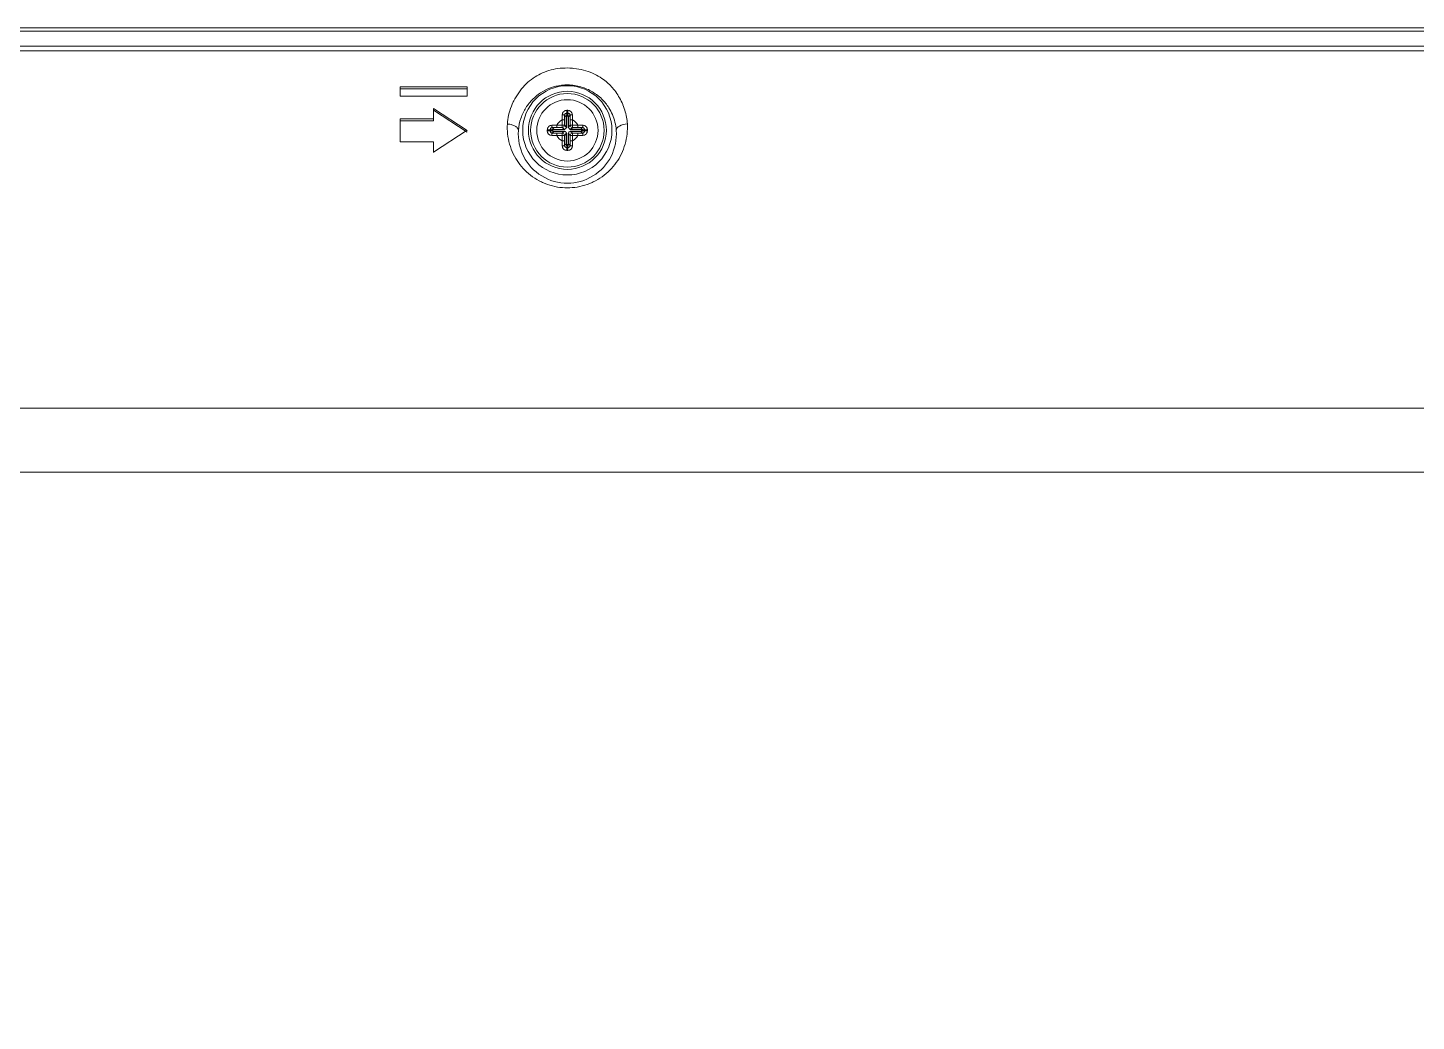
# Model space of a CAD drawing. Extents: x -382 to 1420, y -377 to 265.
# Drawn here: x -181.057 to -176.153, y 3.561 to 7.068 of the extents above; entities that cross this region are included whole.
import ezdxf

# ---------------------------------------------------------------- set-up
doc = ezdxf.new("R2010")
doc.units = 0
doc.header["$MEASUREMENT"] = 0
doc.layers.add('PDF_レイヤー 1', color=7, linetype='CONTINUOUS')

msp = doc.modelspace()

# ---------------------------------------------------------------- linework, layer by layer
at = {"layer": 'PDF_レイヤー 1', "lineweight": 0}
for points in [[(-223.44117, -25.76022), (-171.38649, -25.76022, 0.4143145), (-171.24868, -25.62245), (-171.24868, 6.93063, 0.4143145), (-171.38648, 7.06835), (-228.48682, 7.06835, 0.4143145), (-228.62463, 6.93063), (-228.62463, -25.62245, 0.4143145), (-228.48684, -25.76022), (-224.79078, -25.76022)], [(-228.40046, 7.00305), (-171.47287, 7.00305, 0.0048384), (-171.45119, 7.00323), (-171.39774, 7.05656), (-228.47562, 7.05652)], [(-228.40044, 6.98644), (-171.47286, 6.98644), (-173.14826, 5.72572, -0.210172), (-172.59133, 5.1687), (-172.59133, -21.45993)], [(-179.36306, 6.72876), (-179.36334, 6.72015), (-179.36334, 6.7114), (-179.36292, 6.70237), (-179.36209, 6.69348), (-179.36084, 6.68446), (-179.35931, 6.67543), (-179.35737, 6.6664), (-179.35501, 6.65779), (-179.35237, 6.64904), (-179.34917, 6.64029), (-179.34584, 6.63168), (-179.34209, 6.62335), (-179.33792, 6.6153), (-179.33362, 6.60724), (-179.3289, 6.5996), (-179.3239, 6.59224), (-179.31876, 6.58516), (-179.3132, 6.57835), (-179.30751, 6.57183), (-179.3014, 6.56558), (-179.29501, 6.55947), (-179.28821, 6.5535), (-179.28112, 6.54794), (-179.2739, 6.54252), (-179.2664, 6.53752), (-179.25849, 6.53266), (-179.25043, 6.52822), (-179.24238, 6.52405), (-179.23849, 6.52239), (-179.23002, 6.51864), (-179.22127, 6.51544), (-179.21266, 6.51253), (-179.20391, 6.51003), (-179.19516, 6.50794), (-179.18641, 6.50614), (-179.17738, 6.50489), (-179.16877, 6.50392), (-179.15988, 6.50336), (-179.15113, 6.50308), (-179.14239, 6.50336), (-179.13364, 6.50392), (-179.12475, 6.50489), (-179.116, 6.50614), (-179.10711, 6.50794), (-179.09836, 6.51003), (-179.08947, 6.51253), (-179.08086, 6.51544), (-179.07225, 6.51864), (-179.06378, 6.52239), (-179.05989, 6.52405), (-179.0517, 6.52822), (-179.04364, 6.53266), (-179.03601, 6.53752), (-179.02837, 6.54252), (-179.02101, 6.54794), (-179.01392, 6.5535), (-179.00726, 6.55947), (-179.00087, 6.56558), (-178.9949, 6.57183), (-178.98907, 6.57835), (-178.98365, 6.58516), (-178.97823, 6.59224), (-178.97337, 6.5996), (-178.96865, 6.60724), (-178.96421, 6.6153), (-178.96018, 6.62335), (-178.95643, 6.63168), (-178.95296, 6.64029), (-178.9499, 6.64904), (-178.94726, 6.65779), (-178.9449, 6.6664), (-178.94296, 6.67543), (-178.94143, 6.68446), (-178.94018, 6.69348), (-178.93935, 6.70237), (-178.93893, 6.7114), (-178.93879, 6.72015), (-178.93924, 6.72876), (-178.93965, 6.73473), (-178.94035, 6.74084), (-178.94118, 6.74695), (-178.94215, 6.75306), (-178.9434, 6.75917), (-178.94493, 6.76542), (-178.94646, 6.77153), (-178.94826, 6.77778), (-178.95021, 6.78375), (-178.95257, 6.78986), (-178.95479, 6.79597), (-178.95535, 6.79736), (-178.95798, 6.80333), (-178.96062, 6.80917), (-178.96368, 6.815), (-178.9666, 6.82056), (-178.96993, 6.82611), (-178.97312, 6.83139), (-178.97659, 6.83666), (-178.9802, 6.8418), (-178.98382, 6.84666), (-178.9877, 6.85139), (-178.99159, 6.85604, 0.0530739), (-179.02305, 6.8854), (-179.02902, 6.8897), (-179.03527, 6.89387), (-179.0418, 6.89776), (-179.0486, 6.90151), (-179.05555, 6.90512), (-179.06277, 6.90831), (-179.07041, 6.91137), (-179.07804, 6.91414), (-179.08596, 6.91664), (-179.09415, 6.91887), (-179.10221, 6.92095), (-179.11068, 6.92262), (-179.11915, 6.92387), (-179.12776, 6.92498), (-179.13318, 6.92553), (-179.14179, 6.92609), (-179.1504, 6.92637), (-179.15901, 6.92623), (-179.16762, 6.92595), (-179.17609, 6.92525), (-179.18428, 6.92428), (-179.19262, 6.92303), (-179.20067, 6.92137), (-179.20859, 6.91956), (-179.2165, 6.91734), (-179.224, 6.91498), (-179.23136, 6.9122), (-179.23858, 6.90928), (-179.24567, 6.90609), (-179.25219, 6.90276), (-179.25886, 6.89915), (-179.26539, 6.89512), (-179.27178, 6.89081), (-179.27816, 6.88609), (-179.28428, 6.88123), (-179.29039, 6.87609), (-179.29622, 6.87054), (-179.30205, 6.86484), (-179.30761, 6.85873), (-179.31302, 6.85248), (-179.31816, 6.84596), (-179.32302, 6.83915), (-179.32774, 6.83221), (-179.33233, 6.82499), (-179.33649, 6.81762), (-179.34038, 6.81013), (-179.34219, 6.80651), (-179.34566, 6.79888), (-179.34899, 6.7911), (-179.35177, 6.78332), (-179.35441, 6.77541), (-179.35663, 6.76763), (-179.35857, 6.75971), (-179.36024, 6.75194), (-179.36149, 6.74416), (-179.36232, 6.73638), (-179.36303, 6.72874), (-179.3597, 6.7286), (-179.3572, 6.72833), (-179.35373, 6.72763), (-179.35012, 6.72694), (-179.34678, 6.72611), (-179.34373, 6.72499), (-179.34067, 6.72388), (-179.33803, 6.72263), (-179.33567, 6.72138), (-179.33331, 6.71999), (-179.33151, 6.71861), (-179.32984, 6.71722), (-179.32831, 6.71569), (-179.32706, 6.7143), (-179.32609, 6.71263), (-179.32526, 6.71111), (-179.32456, 6.70944), (-179.32415, 6.70791), (-179.32383, 6.70625, 1.0800673), (-178.97844, 6.70625, 0.0426911), (-178.98316, 6.73555, 0.0793075), (-179.00474, 6.78606, 0.0583637), (-179.02942, 6.81662), (-179.03345, 6.82051), (-179.03789, 6.82426), (-179.0422, 6.82801), (-179.04317, 6.82885), (-179.04775, 6.83232), (-179.05234, 6.83565), (-179.05706, 6.83885), (-179.06192, 6.8419), (-179.06692, 6.84482), (-179.07192, 6.84746), (-179.07692, 6.84996), (-179.08186, 6.85218), (-179.087, 6.85426), (-179.09228, 6.8562), (-179.09756, 6.85801), (-179.10297, 6.85968), (-179.10853, 6.8612), (-179.11408, 6.86245), (-179.11978, 6.86357), (-179.12547, 6.86454), (-179.12616, 6.86468), (-179.132, 6.86537), (-179.13769, 6.86593), (-179.14352, 6.86634), (-179.14922, 6.86648), (-179.15491, 6.86648), (-179.16061, 6.86634), (-179.1663, 6.86593), (-179.17185, 6.86537), (-179.17727, 6.86468), (-179.18269, 6.8637, 0.0234794), (-179.20046, 6.8594, 0.0162175), (-179.21392, 6.85484, 0.1009702), (-179.273, 6.81644, 0.0547574), (-179.29758, 6.78589, 0.0608317), (-179.31533, 6.74849, 0.0587786), (-179.32392, 6.70627)], [(-179.1409, 6.74358), (-179.1409, 6.74524), (-179.1409, 6.74691), (-179.1409, 6.74844), (-179.1409, 6.7501), (-179.1409, 6.75163), (-179.14104, 6.7533), (-179.14104, 6.75482), (-179.14104, 6.7558), (-179.14104, 6.75732), (-179.14118, 6.75899), (-179.14112, 6.75966), (-179.14126, 6.76077), (-179.14154, 6.76146), (-179.14182, 6.76257), (-179.14251, 6.76341), (-179.1432, 6.76424), (-179.14376, 6.76466), (-179.14487, 6.76535), (-179.14598, 6.76591), (-179.14695, 6.76618), (-179.1482, 6.76646), (-179.14945, 6.76646), (-179.14973, 6.76646), (-179.14973, 6.76674), (-179.14973, 6.76785), (-179.14973, 6.76855), (-179.14959, 6.76952), (-179.14959, 6.77063), (-179.14959, 6.77174), (-179.14959, 6.77271), (-179.14959, 6.77382), (-179.14959, 6.7748), (-179.14959, 6.77591), (-179.15112, 6.77691), (-179.15098, 6.77691), (-179.15084, 6.77691), (-179.1507, 6.77691), (-179.15056, 6.77691), (-179.15043, 6.77691), (-179.15029, 6.77691), (-179.15015, 6.77691), (-179.15001, 6.77691), (-179.14973, 6.77691), (-179.15258, 6.77691, 0.4160873), (-179.16917, 6.76107), (-179.16834, 6.76107), (-179.16737, 6.76094), (-179.16654, 6.76094), (-179.1657, 6.7608), (-179.16487, 6.76066), (-179.16404, 6.76052), (-179.1639, 6.76052), (-179.16306, 6.76038), (-179.16223, 6.76024), (-179.16209, 6.7601), (-179.16154, 6.75996), (-179.16098, 6.75969), (-179.15488, 6.75357), (-179.15488, 6.75399), (-179.15475, 6.75524), (-179.15461, 6.75649), (-179.15433, 6.7576), (-179.15405, 6.75885), (-179.15363, 6.75996), (-179.15322, 6.76121), (-179.15294, 6.76191), (-179.15238, 6.76302), (-179.15197, 6.76399), (-179.15113, 6.76496)], [(-179.14826, 6.75357), (-179.14729, 6.75357), (-179.14118, 6.75969), (-179.14062, 6.75996), (-179.14007, 6.7601), (-179.13979, 6.76024), (-179.13895, 6.76038), (-179.13826, 6.76052), (-179.13812, 6.76052), (-179.13729, 6.76066), (-179.13645, 6.7608), (-179.13562, 6.76094), (-179.13479, 6.76094), (-179.13396, 6.76107), (-179.13312, 6.76107, 0.4136881), (-179.15108, 6.77691), (-179.15122, 6.77691), (-179.15136, 6.77691), (-179.15163, 6.77691), (-179.15177, 6.77691), (-179.15191, 6.77691), (-179.15205, 6.77691), (-179.15219, 6.77691), (-179.15233, 6.77691), (-179.15247, 6.77691), (-179.15258, 6.77688), (-179.15258, 6.77591), (-179.15258, 6.7748), (-179.15258, 6.77382), (-179.15258, 6.77271), (-179.15258, 6.77174), (-179.15258, 6.77063), (-179.15258, 6.76952), (-179.15258, 6.76855), (-179.15258, 6.76785), (-179.15258, 6.76674), (-179.15251, 6.76649), (-179.15376, 6.76635), (-179.15501, 6.76621), (-179.15612, 6.76593), (-179.15737, 6.76552), (-179.15751, 6.76538), (-179.15834, 6.76468), (-179.1589, 6.76427), (-179.15973, 6.76344), (-179.16029, 6.7626), (-179.1607, 6.76149), (-179.16084, 6.7608), (-179.16098, 6.75969)], [(-179.20587, 6.72415, 0.4162957), (-179.22188, 6.70773), (-179.22188, 6.70745), (-179.22188, 6.70718), (-179.22188, 6.70676), (-179.22188, 6.70648), (-179.22188, 6.7062), (-179.22188, 6.70593), (-179.22188, 6.70565), (-179.22188, 6.70523), (-179.22188, 6.70495), (-179.22185, 6.70768), (-179.22074, 6.70768), (-179.21977, 6.70768), (-179.21866, 6.70768), (-179.21768, 6.70768), (-179.21657, 6.70768), (-179.21546, 6.70768), (-179.21435, 6.70768), (-179.21352, 6.70768), (-179.21268, 6.70768), (-179.21171, 6.70768), (-179.2113, 6.70768), (-179.2113, 6.70782), (-179.2113, 6.70906), (-179.21116, 6.71031), (-179.21074, 6.71143), (-179.21018, 6.71254), (-179.20963, 6.71351), (-179.20907, 6.71406), (-179.20838, 6.71476), (-179.20741, 6.71545), (-179.20643, 6.71587), (-179.20574, 6.71601), (-179.20466, 6.71615), (-179.20382, 6.71615), (-179.20216, 6.71615), (-179.20063, 6.71629), (-179.1998, 6.71629), (-179.19813, 6.71629), (-179.19646, 6.71643), (-179.19507, 6.71643), (-179.19341, 6.71643), (-179.19174, 6.71643), (-179.19021, 6.71643), (-179.18855, 6.71643)], [(-179.11365, 6.68834, 0.0166665), (-179.09626, 6.68829), (-179.09626, 6.68912), (-179.0964, 6.68996), (-179.0964, 6.69065), (-179.09654, 6.69148), (-179.09654, 6.69232), (-179.09668, 6.69315), (-179.09682, 6.69343), (-179.09696, 6.69412), (-179.0971, 6.69496), (-179.09724, 6.69523), (-179.09738, 6.69579), (-179.09767, 6.69629), (-179.09656, 6.69643), (-179.09572, 6.69657), (-179.09475, 6.69698), (-179.09378, 6.69768), (-179.09308, 6.69837), (-179.09267, 6.69893), (-179.09197, 6.6999), (-179.09142, 6.70101), (-179.09114, 6.70212), (-179.09086, 6.70337), (-179.09086, 6.70462), (-179.09086, 6.70476), (-179.09058, 6.70476), (-179.08947, 6.70476), (-179.08878, 6.70476), (-179.08781, 6.70476), (-179.0867, 6.70476), (-179.08572, 6.70476), (-179.08461, 6.70476), (-179.0835, 6.70476), (-179.08239, 6.70476), (-179.08156, 6.70476), (-179.08042, 6.70773), (-179.08042, 6.7087), (-179.0807, 6.71065), (-179.08111, 6.71231), (-179.08167, 6.71398), (-179.08236, 6.71551), (-179.08292, 6.71648), (-179.08375, 6.71801), (-179.085, 6.71926), (-179.08583, 6.72009), (-179.08722, 6.7212), (-179.08875, 6.72217), (-179.09014, 6.72287), (-179.09167, 6.72342), (-179.09347, 6.72384), (-179.09514, 6.72412), (-179.09626, 6.7242), (-179.09626, 6.72337), (-179.0964, 6.72254), (-179.0964, 6.7217), (-179.09654, 6.72087), (-179.09654, 6.72004), (-179.09668, 6.7192), (-179.09682, 6.71906), (-179.09696, 6.71823), (-179.0971, 6.7174), (-179.09724, 6.71712), (-179.09738, 6.7167), (-179.09765, 6.71615), (-179.10372, 6.71004), (-179.13969, 6.71004), (-179.13332, 6.71648, -0.3445723), (-179.14091, 6.72408), (-179.14095, 6.7436), (-179.13332, 6.7436), (-179.13337, 6.71648), (-179.11365, 6.71648), (-179.11369, 6.72408), (-179.14091, 6.72408), (-179.1473, 6.71769, 0.2643869), (-179.13972, 6.70916), (-179.10375, 6.70916), (-179.10375, 6.71004), (-179.10333, 6.71004), (-179.10194, 6.7099), (-179.10083, 6.70976), (-179.09972, 6.70948), (-179.09847, 6.7092), (-179.09736, 6.70879), (-179.09611, 6.70837), (-179.09542, 6.70809), (-179.09444, 6.70754), (-179.09333, 6.70698), (-179.09085, 6.70768), (-179.09085, 6.70879), (-179.09113, 6.71004), (-179.0914, 6.71129), (-179.09196, 6.7124), (-179.09196, 6.71254), (-179.09265, 6.71351), (-179.09307, 6.71406), (-179.0939, 6.71476), (-179.09474, 6.71545), (-179.09571, 6.71587), (-179.09654, 6.71601), (-179.09765, 6.71615)], [(-179.19855, 6.7092), (-179.19855, 6.71004), (-179.16244, 6.70916), (-179.19855, 6.70916, 1.1609598), (-179.19857, 6.70245), (-179.16247, 6.70245), (-179.16898, 6.6959), (-179.16898, 6.66882), (-179.16138, 6.66876), (-179.16138, 6.68834, 0.3607234), (-179.16892, 6.69594), (-179.18851, 6.69594), (-179.18851, 6.68828), (-179.19031, 6.68828), (-179.19198, 6.68828), (-179.19378, 6.68828), (-179.19559, 6.68828), (-179.19726, 6.68828), (-179.19892, 6.68828), (-179.20073, 6.68828), (-179.20253, 6.68828), (-179.2042, 6.68828), (-179.20587, 6.68828)], [(-179.16912, 6.65146), (-179.16912, 6.65313), (-179.16912, 6.65479), (-179.16912, 6.65576), (-179.16912, 6.65743), (-179.16912, 6.65924), (-179.16912, 6.6609), (-179.16912, 6.66271), (-179.16912, 6.66437), (-179.16898, 6.66618), (-179.16898, 6.66799), (-179.16892, 6.66876, -0.1728735), (-179.18846, 6.68834), (-179.16138, 6.68834), (-179.1549, 6.69479), (-179.15488, 6.69482), (-179.15488, 6.65885), (-179.15488, 6.65829), (-179.15475, 6.65704), (-179.15461, 6.65593), (-179.15433, 6.65468), (-179.15405, 6.65343), (-179.15363, 6.65232), (-179.15322, 6.65107), (-179.15294, 6.65051), (-179.15238, 6.6494), (-179.15197, 6.64843), (-179.15108, 6.64746), (-179.15104, 6.64746), (-179.15034, 6.64843), (-179.14979, 6.6494), (-179.14923, 6.65051), (-179.14895, 6.65121), (-179.14854, 6.65246), (-179.14812, 6.65357), (-179.14784, 6.65482), (-179.14757, 6.65593), (-179.14743, 6.65718), (-179.14729, 6.65843), (-179.14729, 6.65885), (-179.14118, 6.65274), (-179.14062, 6.65246), (-179.1402, 6.65232), (-179.13993, 6.65232), (-179.13909, 6.65204), (-179.13826, 6.6519), (-179.13812, 6.6519), (-179.13729, 6.65176), (-179.13645, 6.65163), (-179.13562, 6.65149), (-179.13479, 6.65149), (-179.13396, 6.65149), (-179.13318, 6.65139), (-179.13318, 6.65306), (-179.13318, 6.65486), (-179.13318, 6.65667), (-179.13318, 6.65833), (-179.13318, 6.66), (-179.13318, 6.66014), (-179.13318, 6.66181), (-179.13318, 6.66361), (-179.13318, 6.66528), (-179.13318, 6.66708), (-179.13327, 6.66882), (-179.14091, 6.66882), (-179.14087, 6.68834), (-179.11365, 6.68834), (-179.1136, 6.69594), (-179.13332, 6.69594), (-179.13332, 6.66886, 0.1722694), (-179.1136, 6.6884)], [(-179.10375, 6.70329), (-179.10375, 6.70245), (-179.14214, 6.70258, 0.2934552), (-179.14823, 6.69482), (-179.14823, 6.65885), (-179.14729, 6.65882), (-179.14729, 6.69479), (-179.14757, 6.69729), (-179.14743, 6.69701), (-179.14743, 6.69673), (-179.14743, 6.69645), (-179.14743, 6.69632), (-179.14743, 6.69604), (-179.14729, 6.69576), (-179.14729, 6.69548), (-179.14729, 6.69521), (-179.14729, 6.69507), (-179.14729, 6.69479), (-179.1409, 6.6884, -0.3607234), (-179.13332, 6.69594), (-179.13969, 6.70245), (-179.13997, 6.70245), (-179.14025, 6.70245), (-179.14039, 6.70245), (-179.14052, 6.70245), (-179.14066, 6.70245), (-179.14094, 6.70245), (-179.14122, 6.70245), (-179.1415, 6.70245), (-179.14164, 6.70245), (-179.14191, 6.70259), (-179.14214, 6.70258), (-179.14186, 6.70258), (-179.14158, 6.70272), (-179.14144, 6.70272), (-179.14116, 6.70286), (-179.14089, 6.703), (-179.14061, 6.703), (-179.14047, 6.70313), (-179.14019, 6.70313), (-179.13991, 6.70327), (-179.13964, 6.70327)], [(-179.09629, 6.68828, 0.4160873), (-179.08042, 6.70476), (-179.08042, 6.70504), (-179.08042, 6.70532), (-179.08042, 6.70559), (-179.08042, 6.70587), (-179.08042, 6.70629), (-179.08042, 6.70657), (-179.08042, 6.70684), (-179.08042, 6.70712), (-179.08042, 6.7074), (-179.08045, 6.70768), (-179.08156, 6.70768), (-179.08239, 6.70768), (-179.0835, 6.70768), (-179.08461, 6.70768), (-179.08572, 6.70768), (-179.0867, 6.70768), (-179.08781, 6.70768), (-179.08878, 6.70768), (-179.08947, 6.70768), (-179.09058, 6.70768), (-179.09086, 6.70768), (-179.09086, 6.70476), (-179.09236, 6.7062), (-179.09333, 6.70551), (-179.09444, 6.70495), (-179.09542, 6.7044), (-179.09597, 6.70412), (-179.09722, 6.7037), (-179.09833, 6.70329), (-179.09958, 6.70301), (-179.10083, 6.70273), (-179.10194, 6.70259), (-179.10319, 6.70245), (-179.10375, 6.70245), (-179.09764, 6.69634, -0.0084637), (-179.11362, 6.69593)], [(-179.16105, 6.65269), (-179.16091, 6.65172), (-179.16077, 6.65089), (-179.16036, 6.64992), (-179.1598, 6.64895), (-179.15897, 6.64825), (-179.15841, 6.6477), (-179.15744, 6.647), (-179.15633, 6.64658), (-179.15522, 6.64617), (-179.15397, 6.64603), (-179.15272, 6.64603), (-179.15258, 6.64603), (-179.15258, 6.64561), (-179.15258, 6.64464), (-179.15258, 6.64395), (-179.15258, 6.64283), (-179.15258, 6.64186), (-179.15258, 6.64075), (-179.15258, 6.63978), (-179.15258, 6.63867), (-179.15258, 6.63756), (-179.15258, 6.63659), (-179.15258, 6.63547, -0.4160873), (-179.16917, 6.65135), (-179.16834, 6.65149), (-179.16737, 6.65149), (-179.16654, 6.65149), (-179.1657, 6.65163), (-179.16487, 6.65176), (-179.16404, 6.6519), (-179.1639, 6.6519), (-179.1632, 6.65204), (-179.16251, 6.65218), (-179.16209, 6.65232), (-179.16154, 6.65246), (-179.16098, 6.65274), (-179.16112, 6.65343), (-179.16112, 6.6551), (-179.16112, 6.65676), (-179.16126, 6.6576), (-179.16126, 6.65912), (-179.16126, 6.66079), (-179.1614, 6.66232), (-179.1614, 6.66399), (-179.1614, 6.66551), (-179.1614, 6.66718), (-179.1614, 6.66885)], [(-179.14091, 6.66882), (-179.14091, 6.66799), (-179.14091, 6.66632), (-179.14091, 6.66479), (-179.14091, 6.66396), (-179.14091, 6.66243), (-179.14091, 6.66076), (-179.14105, 6.65924), (-179.14105, 6.65757), (-179.14105, 6.6559), (-179.14119, 6.65438), (-179.14118, 6.65274), (-179.14132, 6.65163), (-179.14159, 6.65093), (-179.14187, 6.64982), (-179.14257, 6.64899), (-179.14326, 6.64815), (-179.14382, 6.64774), (-179.14479, 6.64704), (-179.14493, 6.6469), (-179.14604, 6.64649), (-179.14729, 6.64621), (-179.14854, 6.64607), (-179.14973, 6.64603), (-179.14973, 6.64561), (-179.14973, 6.64464), (-179.14973, 6.64395), (-179.14959, 6.64283), (-179.14959, 6.64186), (-179.14959, 6.64075), (-179.14959, 6.63978), (-179.14959, 6.63867), (-179.14959, 6.63756), (-179.14959, 6.63659), (-179.15108, 6.63552), (-179.15094, 6.63552), (-179.1508, 6.63552), (-179.15066, 6.63552), (-179.15052, 6.63552), (-179.15038, 6.63552), (-179.15025, 6.63552), (-179.15011, 6.63552), (-179.14997, 6.63552), (-179.14969, 6.63552), (-179.14955, 6.63552, 0.4136881), (-179.13321, 6.65135)]]:
    msp.add_lwpolyline(points, format="xyb", dxfattribs=at)
for points in [[(-179.74158, 6.85957), (-179.74158, 6.82735)], [(-179.74158, 6.82729), (-179.50549, 6.82729)], [(-179.50546, 6.85957), (-179.74155, 6.85957)], [(-179.50546, 6.85279), (-179.74155, 6.85279)], [(-179.50546, 6.82729), (-179.50546, 6.85951)], [(-179.62359, 6.7837), (-179.62359, 6.73981), (-179.74164, 6.73981)], [(-179.50546, 6.70625), (-179.62365, 6.78374)], [(-179.62359, 6.77698), (-179.50541, 6.69948)], [(-179.62359, 6.74659), (-179.74164, 6.74659)], [(-179.74158, 6.74659), (-179.74158, 6.66576)], [(-179.20993, 6.70629), (-179.20896, 6.70698), (-179.20785, 6.70754), (-179.20688, 6.70809), (-179.20618, 6.70837), (-179.20507, 6.70879), (-179.20382, 6.7092), (-179.20257, 6.70948), (-179.20146, 6.70976), (-179.20035, 6.7099), (-179.1991, 6.71004), (-179.19855, 6.71004), (-179.20466, 6.71615), (-179.20494, 6.7167), (-179.20507, 6.71712), (-179.20507, 6.71754), (-179.20535, 6.71837), (-179.20549, 6.71906), (-179.20549, 6.7192), (-179.20563, 6.72004), (-179.20577, 6.72087), (-179.20577, 6.7217), (-179.20591, 6.72254), (-179.20591, 6.72337), (-179.20591, 6.7242)], [(-179.16898, 6.74356), (-179.16898, 6.71648), (-179.18856, 6.71648)], [(-179.18851, 6.71644), (-179.18851, 6.72408), (-179.16142, 6.72408)], [(-179.16138, 6.72402), (-179.16138, 6.7436), (-179.16902, 6.7436)], [(-179.16138, 6.7436), (-179.16138, 6.74444), (-179.16138, 6.7461), (-179.16138, 6.74763), (-179.16138, 6.74846), (-179.16138, 6.74999), (-179.16124, 6.75166), (-179.16124, 6.75319), (-179.16124, 6.75485), (-179.16111, 6.75652), (-179.16111, 6.75805), (-179.16097, 6.75971)], [(-179.15406, 6.75357), (-179.15406, 6.75371), (-179.15393, 6.75455), (-179.15365, 6.75538), (-179.15323, 6.75594), (-179.15295, 6.75635), (-179.1524, 6.75677), (-179.1517, 6.75705), (-179.15115, 6.75705), (-179.15059, 6.75705), (-179.1499, 6.75677), (-179.14934, 6.75635), (-179.14893, 6.75594), (-179.14851, 6.75538), (-179.14823, 6.75455), (-179.14823, 6.75371), (-179.14823, 6.75357), (-179.14823, 6.71761)], [(-179.15108, 6.76498), (-179.15261, 6.7665)], [(-179.15108, 6.76646), (-179.15261, 6.76646)], [(-179.15112, 6.76646), (-179.14973, 6.76646), (-179.15112, 6.76493)], [(-179.15104, 6.76496), (-179.15034, 6.76399), (-179.14979, 6.76302), (-179.14923, 6.76191), (-179.14909, 6.76135), (-179.14854, 6.7601), (-179.14826, 6.75899), (-179.14784, 6.75774), (-179.14757, 6.75649), (-179.14743, 6.75538), (-179.14729, 6.75413), (-179.14729, 6.75357), (-179.14729, 6.71761)], [(-179.13332, 6.7436), (-179.13318, 6.74444), (-179.13318, 6.74624), (-179.13318, 6.74805), (-179.13318, 6.74971), (-179.13304, 6.75152), (-179.13304, 6.75319), (-179.13304, 6.75499), (-179.13318, 6.75666), (-179.13318, 6.75763), (-179.13318, 6.7593), (-179.13318, 6.76096)], [(-179.09629, 6.72415), (-179.0981, 6.72415), (-179.09976, 6.72415), (-179.10143, 6.72415), (-179.10324, 6.72415), (-179.1049, 6.72415), (-179.10671, 6.72415), (-179.10851, 6.72415), (-179.11032, 6.72415), (-179.11198, 6.72415), (-179.11365, 6.72415)], [(-179.62359, 6.62867), (-179.50541, 6.7063)], [(-179.20993, 6.70625), (-179.21132, 6.70472)], [(-179.20466, 6.69634), (-179.20577, 6.69634), (-179.20646, 6.69662), (-179.20743, 6.69704), (-179.20827, 6.69759), (-179.2091, 6.69843), (-179.20966, 6.69898), (-179.21021, 6.69982), (-179.21035, 6.70009), (-179.21077, 6.7012), (-179.21118, 6.70232), (-179.21132, 6.70357), (-179.21132, 6.70482)], [(-179.18851, 6.69594), (-179.18934, 6.69594), (-179.19101, 6.69594), (-179.19253, 6.69594), (-179.19337, 6.69594), (-179.19503, 6.69594), (-179.19656, 6.69608), (-179.19809, 6.69608), (-179.19975, 6.69608), (-179.20142, 6.69622), (-179.20295, 6.69622), (-179.20462, 6.69636)], [(-179.19855, 6.70243), (-179.19855, 6.70326), (-179.16244, 6.70326)], [(-179.16004, 6.70984), (-179.16031, 6.70984), (-179.16059, 6.7097), (-179.16087, 6.7097), (-179.16115, 6.70956), (-179.16129, 6.70956), (-179.16156, 6.70943), (-179.16184, 6.70929), (-179.16212, 6.70929), (-179.16226, 6.70915), (-179.16254, 6.70915)], [(-179.16247, 6.71004), (-179.16233, 6.71004), (-179.16205, 6.71004), (-179.16177, 6.71004), (-179.16149, 6.71004), (-179.16136, 6.71004), (-179.16108, 6.7099), (-179.1608, 6.7099), (-179.16052, 6.7099), (-179.16024, 6.7099), (-179.15997, 6.7099)], [(-179.15997, 6.70259), (-179.16024, 6.70259), (-179.16052, 6.70245), (-179.1608, 6.70245), (-179.16108, 6.70245), (-179.16136, 6.70245), (-179.16149, 6.70245), (-179.16177, 6.70245), (-179.16205, 6.70245), (-179.16233, 6.70245), (-179.16247, 6.70245), (-179.16247, 6.70329)], [(-179.16247, 6.70326), (-179.16219, 6.70326), (-179.16205, 6.70326), (-179.16177, 6.70312), (-179.16149, 6.70312), (-179.16122, 6.70298), (-179.16108, 6.70284), (-179.1608, 6.70284), (-179.16052, 6.7027), (-179.16024, 6.7027), (-179.15997, 6.70257)], [(-179.16002, 6.70265), (-179.15933, 6.70237), (-179.15863, 6.70209), (-179.1578, 6.70168), (-179.15738, 6.70112), (-179.15669, 6.70057), (-179.15613, 6.70015), (-179.15572, 6.69945), (-179.1553, 6.69876), (-179.15502, 6.69793), (-179.15475, 6.69723), (-179.15461, 6.69695), (-179.15461, 6.69682), (-179.15461, 6.69654), (-179.15447, 6.69626), (-179.15433, 6.69598), (-179.15433, 6.69584), (-179.15419, 6.69557), (-179.15405, 6.69529), (-179.15405, 6.69501), (-179.15405, 6.69473)], [(-179.15488, 6.69479), (-179.15488, 6.69507), (-179.15488, 6.69521), (-179.15488, 6.69548), (-179.15488, 6.69576), (-179.15488, 6.69604), (-179.15488, 6.69632), (-179.15488, 6.69645), (-179.15475, 6.69673), (-179.15475, 6.69701), (-179.15475, 6.69729)], [(-179.15406, 6.71763), (-179.15406, 6.71736), (-179.15406, 6.71708), (-179.1542, 6.71694), (-179.15434, 6.71666), (-179.15434, 6.71638), (-179.15448, 6.71611), (-179.15462, 6.71597), (-179.15462, 6.71569), (-179.15462, 6.71541), (-179.15476, 6.71513)], [(-179.14823, 6.65885), (-179.14823, 6.65871), (-179.14823, 6.65788), (-179.14851, 6.65704), (-179.14893, 6.65649), (-179.14934, 6.65607), (-179.1499, 6.65565), (-179.15059, 6.65538), (-179.15115, 6.65538), (-179.1517, 6.65538), (-179.1524, 6.65565), (-179.15295, 6.65607), (-179.15323, 6.65649), (-179.15365, 6.65704), (-179.15393, 6.65788), (-179.15406, 6.65871), (-179.15406, 6.65885), (-179.15406, 6.69482)], [(-179.14755, 6.7152), (-179.14755, 6.71548), (-179.14755, 6.71562), (-179.14769, 6.7159), (-179.14783, 6.71618), (-179.14783, 6.71645), (-179.14797, 6.71659), (-179.14811, 6.71687), (-179.14811, 6.71715), (-179.14811, 6.71743), (-179.14825, 6.7177)], [(-179.14823, 6.71763), (-179.14726, 6.71763)], [(-179.14823, 6.69479), (-179.14809, 6.69507), (-179.14809, 6.69534), (-179.14809, 6.69548), (-179.14795, 6.69576), (-179.14782, 6.69604), (-179.14782, 6.69632), (-179.14768, 6.69645), (-179.14754, 6.69673), (-179.14754, 6.69701), (-179.14754, 6.69729)], [(-179.14729, 6.71763), (-179.14729, 6.71736), (-179.14729, 6.71722), (-179.14729, 6.71694), (-179.14729, 6.71666), (-179.14743, 6.71638), (-179.14743, 6.71611), (-179.14743, 6.71597), (-179.14743, 6.71569), (-179.14743, 6.71541), (-179.14757, 6.71513)], [(-179.14219, 6.7099), (-179.14191, 6.7099), (-179.14164, 6.7099), (-179.1415, 6.7099), (-179.14122, 6.7099), (-179.14094, 6.71004), (-179.14066, 6.71004), (-179.14052, 6.71004), (-179.14039, 6.71004), (-179.14025, 6.71004), (-179.13997, 6.71004), (-179.13969, 6.71004), (-179.13969, 6.7092)], [(-179.13969, 6.70916), (-179.13997, 6.70916), (-179.14025, 6.70916), (-179.14052, 6.7093), (-179.14066, 6.7093), (-179.14094, 6.70944), (-179.14122, 6.70958), (-179.1415, 6.70958), (-179.14164, 6.70972), (-179.14191, 6.70972), (-179.14219, 6.70986)], [(-179.10375, 6.70909), (-179.10361, 6.70909), (-179.10278, 6.70909), (-179.10194, 6.70881), (-179.10125, 6.7084), (-179.10097, 6.70812), (-179.10056, 6.70743), (-179.10028, 6.70687), (-179.10028, 6.70618), (-179.10028, 6.70562), (-179.10056, 6.70493), (-179.10097, 6.70437), (-179.10125, 6.70409), (-179.10194, 6.70368), (-179.10278, 6.7034), (-179.10361, 6.70326), (-179.10375, 6.70326), (-179.13972, 6.70326)], [(-179.13969, 6.70326), (-179.13969, 6.70243)], [(-179.11365, 6.71648), (-179.11282, 6.71648), (-179.11115, 6.71648), (-179.10962, 6.71648), (-179.10893, 6.71648), (-179.10726, 6.71648), (-179.1056, 6.71648), (-179.10407, 6.71634), (-179.10254, 6.71634), (-179.10087, 6.71634), (-179.09921, 6.7162), (-179.09768, 6.7162)], [(-179.09236, 6.70625), (-179.09083, 6.70763)], [(-179.74158, 6.66583), (-179.62354, 6.66583)], [(-179.62359, 6.66583), (-179.62359, 6.62861)], [(-179.15405, 6.65885), (-179.15488, 6.65885), (-179.16099, 6.65274)], [(-179.15105, 6.64603), (-179.15258, 6.64603), (-179.15105, 6.64742)], [(-179.15258, 6.63552), (-179.15244, 6.63552), (-179.1523, 6.63552), (-179.15216, 6.63552), (-179.15202, 6.63552), (-179.15188, 6.63552), (-179.15175, 6.63552), (-179.15161, 6.63552), (-179.15133, 6.63552), (-179.15119, 6.63552), (-179.15105, 6.63552)], [(-179.15108, 6.64603), (-179.14969, 6.64603)], [(-226.72498, 5.72571), (-173.14833, 5.72571), (-173.14833, 5.49989), (-226.72498, 5.49989)]]:
    msp.add_lwpolyline(points, dxfattribs=at)
for points in [[(-179.16141, 6.72402), (-179.15488, 6.71763), (-179.15488, 6.71736), (-179.15488, 6.71722), (-179.15488, 6.71694), (-179.15488, 6.71666), (-179.15488, 6.71638), (-179.15488, 6.71611), (-179.15488, 6.71597), (-179.15475, 6.71569), (-179.15475, 6.71541), (-179.15406, 6.71761), (-179.15406, 6.75357), (-179.15488, 6.7536), (-179.15488, 6.71763), (-179.15405, 6.71763, -0.2830422), (-179.16247, 6.70916), (-179.16245, 6.71009), (-179.16898, 6.71648, 0.3607235)], [(-179.20991, 6.70629), (-179.2113, 6.70768), (-179.2113, 6.70476), (-179.21171, 6.70476), (-179.21268, 6.70476), (-179.21352, 6.70476), (-179.21435, 6.70476), (-179.21546, 6.70476), (-179.21657, 6.70476), (-179.21768, 6.70476), (-179.21866, 6.70476), (-179.21977, 6.70476), (-179.22074, 6.70476), (-179.22188, 6.70476, 0.4102835), (-179.20591, 6.68829), (-179.20591, 6.68912), (-179.20591, 6.68996), (-179.20577, 6.69065), (-179.20577, 6.69148), (-179.20563, 6.69232), (-179.20549, 6.69315), (-179.20549, 6.69343), (-179.20535, 6.69426), (-179.20507, 6.69509), (-179.20507, 6.69537), (-179.20494, 6.69579), (-179.20466, 6.69634), (-179.19855, 6.70245), (-179.19896, 6.70245), (-179.20021, 6.70245), (-179.20146, 6.70273), (-179.20257, 6.70287), (-179.20369, 6.70329), (-179.20494, 6.70357), (-179.20618, 6.70412), (-179.20688, 6.7044), (-179.20785, 6.70495), (-179.20896, 6.70551)]]:
    msp.add_lwpolyline(points, format="xyb", close=True, dxfattribs=at)
for centre, radius in [((-179.15116, 6.70619), 0.15754), ((-179.15103, 6.70627), 0.13774), ((-179.15102, 6.70624), 0.12986), ((-179.15108, 6.7062), 0.10823)]:
    msp.add_circle(centre, radius, dxfattribs=at)
for centre, radius, start, end in [((-179.19719, 6.46209), 0.26213, 88.10248, 91.89752), ((-179.1513, 6.70634), 0.04124, 115.38403, 154.61597), ((-178.51807, 6.75756), 0.65106, 179.69446, 181.22225)]:
    msp.add_arc(centre, radius, start, end, dxfattribs=at)
msp.add_ellipse((-178.93551, 6.70555), major_axis=(0.04309, 0.00047), ratio=0.5425087, start_param=1.6527335, end_param=3.0916145, dxfattribs=at)
msp.add_open_spline([(-179.11365, 6.72408), (-179.11768, 6.73269), (-179.12476, 6.73949), (-179.13337, 6.74366)], degree=3, dxfattribs=at)

doc.saveas('drawing.dxf')
